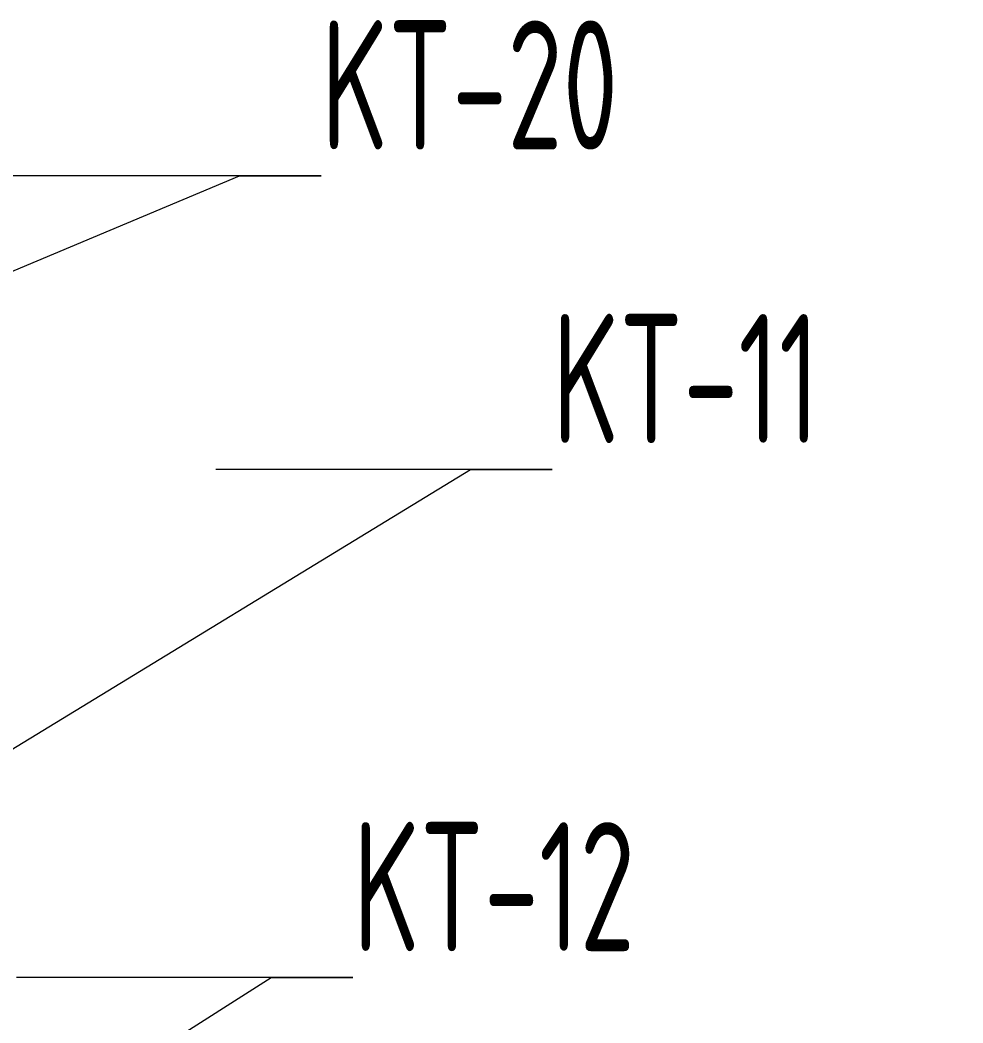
# Model space of a CAD drawing. Header units: millimetres. Extents: x -46397 to 283259, y -8690 to 23983.
# Drawn here: x 218120.7 to 218376.5, y 117.3 to 389.4 of the extents above; entities that cross this region are included whole.
import ezdxf
from ezdxf import colors
from ezdxf.entities.mleader import LeaderData, LeaderLine
from ezdxf.math import Vec2, Vec3

# ---------------------------------------------------------------- set-up
doc = ezdxf.new("R2010")
doc.units = ezdxf.units.MM
doc.layers.add('Long_AM_Visible', color=30, linetype='Continuous', lineweight=25)
doc.styles.add('Long_Text', font='isocp.shx', dxfattribs={"width": 0.7})

# ---------------------------------------------------------------- blocks, each defined once
blk = doc.blocks.new('_Dot')
at = {"color": 0, "linetype": 'ByBlock', "lineweight": -2}
blk.add_line((-0.5, 0), (-1, 0), dxfattribs=at)
at = {"color": 0, "linetype": 'ByBlock', "const_width": 0.5}
blk.add_lwpolyline([(-0.25, 0, 1), (0.25, 0, 1)], format="xyb", close=True, dxfattribs=at)

msp = doc.modelspace()

# ---------------------------------------------------------------- leaders
at = {"layer": 'Long_AM_Visible'}
ml = msp.add_multileader_mtext('Standard', dxfattribs=at)
ml.set_content('KT-20', color=2, style='Long_Text')
ml.set_leader_properties(color=3, lineweight=9)
ml.set_arrow_properties(name='DOT')
ml.build(insert=Vec2(0, 0))
ml.multileader.update_dxf_attribs({"text_left_attachment_type": 5, "text_right_attachment_type": 5, "dogleg_length": 22.17292483380399, "arrow_head_size": 14})
ctx = ml.context
ctx.base_point, ctx.char_height, ctx.arrow_head_size, ctx.landing_gap_size, ctx.plane_origin = Vec3(218202.3826034756, 347.1090212406634), 35, 14, 0, Vec3(218294.6032772862, 520.9309129198664)
ctx.left_attachment, ctx.right_attachment = 5, 5
notes = []
notes.append((ctx, [(0, (1, 1, 0), (218180.2096786418, 347.1090212406634), (1, 0), 22.17292483380399, [(0, [(218070.575332501, 301.0852893709962)], 0, [])])]))
ctx.mtext.insert, ctx.mtext.width, ctx.mtext.defined_height, ctx.mtext.flow_direction = Vec3(218202.3826034756, 389.2466359195605), 159.1430620669271, 71.4824813662708, 5
ml = msp.add_multileader_mtext('Standard', dxfattribs=at)
ml.set_content('KT-11', color=2, style='Long_Text')
ml.set_leader_properties(color=3, lineweight=9)
ml.set_arrow_properties(name='DOT')
ml.build(insert=Vec2(0, 0))
ml.multileader.update_dxf_attribs({"text_left_attachment_type": 5, "text_right_attachment_type": 5, "dogleg_length": 22.17292483380399, "arrow_head_size": 14})
ctx = ml.context
ctx.base_point, ctx.char_height, ctx.arrow_head_size, ctx.landing_gap_size, ctx.plane_origin = Vec3(218265.0742470034, 267.4545201856236), 35, 14, 0, Vec3(218248.0223999322, 351.7410140464781)
ctx.left_attachment, ctx.right_attachment = 5, 5
notes.append((ctx, [(1, (1, 1, 0), (218242.9013221696, 267.4545201856236), (1, 0), 22.17292483380399, [(0, [(218030.4099972504, 137.8024036216302)], 0, [])])]))
ctx.mtext.insert, ctx.mtext.width, ctx.mtext.defined_height, ctx.mtext.flow_direction = Vec3(218265.0742470034, 309.5977671160508), 159.1430620669271, 71.4824813662708, 5
ml = msp.add_multileader_mtext('Standard', dxfattribs=at)
ml.set_content('KT-12', color=2, style='Long_Text')
ml.set_leader_properties(color=3, lineweight=9)
ml.set_arrow_properties(name='DOT')
ml.build(insert=Vec2(0, 0))
ml.multileader.update_dxf_attribs({"text_left_attachment_type": 5, "text_right_attachment_type": 5, "dogleg_length": 22.17292483380399, "arrow_head_size": 14})
ctx = ml.context
ctx.base_point, ctx.char_height, ctx.arrow_head_size, ctx.landing_gap_size, ctx.plane_origin = Vec3(218211.0009837774, 129.6129055628408), 35, 14, 0, Vec3(218248.0223999322, 213.8993994236953)
ctx.left_attachment, ctx.right_attachment = 5, 5
notes.append((ctx, [(1, (1, 1, 0), (218188.8280589436, 129.6129055628408), (1, 0), 22.17292483380399, [(0, [(218119.7069416141, 85.7006877873282)], 0, [])])]))
ctx.mtext.insert, ctx.mtext.width, ctx.mtext.defined_height, ctx.mtext.flow_direction = Vec3(218211.0009837774, 171.756152493268), 159.1430620669271, 71.4824813662708, 5
ml = msp.add_multileader_mtext('Standard', dxfattribs=at)
ml.set_content('KT-8', color=2, style='Long_Text')
ml.set_leader_properties(color=3, lineweight=9)
ml.set_arrow_properties(name='DOT')
ml.build(insert=Vec2(0, 0))
ml.multileader.update_dxf_attribs({"text_left_attachment_type": 5, "text_right_attachment_type": 5, "dogleg_length": 22.17292483380399, "arrow_head_size": 14})
ctx = ml.context
ctx.base_point, ctx.char_height, ctx.arrow_head_size, ctx.landing_gap_size, ctx.plane_origin = Vec3(218398.4496808568, 103.9353070898433), 35, 14, 0, Vec3(218372.5015070461, -105.0519658456324)
ctx.left_attachment, ctx.right_attachment, ctx.text_align_type = 5, 5, 2
notes.append((ctx, [(0, (1, 1, 0), (218486.8951056906, 103.9353070898433), (-1, 0), 22.17292483380399, [(0, [(218516.1176048467, 62.53021395737596)], 0, [])])]))
ctx.mtext.insert, ctx.mtext.width, ctx.mtext.defined_height, ctx.mtext.alignment, ctx.mtext.flow_direction = Vec3(218464.7221808567, 146.0785540202633), 159.1430620669271, 71.4824813662708, 3, 5
for ctx, leaders in notes:
    for number, flags, end, landing, length, lines in leaders:
        leader = LeaderData()
        leader.index, (leader.has_last_leader_line, leader.has_dogleg_vector, leader.attachment_direction) = number, flags
        leader.last_leader_point, leader.dogleg_vector, leader.dogleg_length = Vec3(end), Vec3(landing), length
        for number, points, colour, breaks in lines:
            line = LeaderLine()
            line.index, line.vertices, line.color, line.breaks = number, Vec3.list(points), colors.encode_raw_color(colour), breaks
            leader.lines.append(line)
        ctx.leaders.append(leader)

doc.saveas('drawing.dxf')
